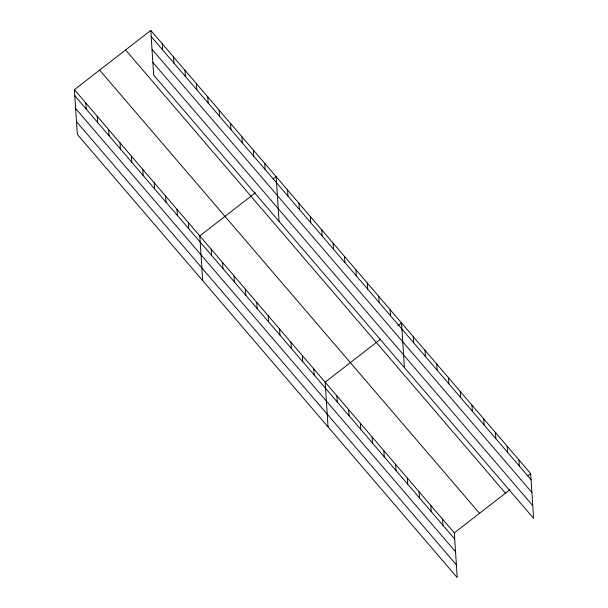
<?xml version="1.0" encoding="UTF-8"?>
<svg xmlns="http://www.w3.org/2000/svg" width="608" height="608" viewBox="0 0 608 608"><rect width="100%" height="100%" fill="white"/><g stroke="black" fill="none" stroke-linecap="round" stroke-linejoin="round"><path stroke-width="0.91" d="M74.427 89.672L454.32 532.882L457.216 577.6L77.322 134.391L74.427 89.672L150.784 30.4L530.678 473.609L533.573 518.328L153.68 75.118L150.784 30.4M255.398 192.766L199.796 235.934L202.684 280.653M273.19 178.957L276.154 176.662L279.042 221.38M380.768 339.028L325.158 382.189L328.054 426.907M397.807 325.797L401.516 322.916L404.404 367.635M454.32 532.882L509.93 489.714M527.714 475.912L530.678 473.609M151.187 36.556L531.073 479.758M152.008 49.278L531.901 492.488M152.851 62.388L532.745 505.598M125.59 49.962L505.484 493.172M99.628 70.118L479.522 513.319M74.83 95.828L454.723 539.038M75.65 108.558L455.544 551.76M76.502 121.668L456.388 564.878M518.936 459.906L519.331 466.062M507.194 446.211L507.589 452.36M495.452 432.508L495.847 438.664M483.71 418.813L484.105 424.962M471.968 405.11L472.363 411.266M460.226 391.415L460.621 397.564M448.484 377.712L448.879 383.868M436.742 364.017L437.137 370.166M442.578 519.186L442.981 525.335M425 350.314L425.395 356.47M430.836 505.484L431.239 511.64M413.258 336.619L413.653 342.768M419.094 491.781L419.497 497.937M407.352 478.086L407.755 484.242M390.116 309.624L390.518 315.772M395.61 464.383L396.013 470.539M378.723 296.324L379.118 302.48M383.868 450.688L384.271 456.844M367.323 283.032L367.726 289.18M372.126 436.985L372.522 443.141M355.931 269.732L356.326 275.888M360.384 423.29L360.78 429.446M344.531 256.439L344.926 262.588M348.642 409.587L349.038 415.743M333.131 243.139L333.534 249.295M336.9 395.892L337.296 402.048M321.738 229.847L322.134 235.995M310.338 216.547L310.741 222.703M313.758 368.896L314.161 375.052M298.946 203.254L299.341 209.403M302.366 355.596L302.761 361.752M287.546 189.954L287.949 196.11M290.966 342.304L291.369 348.46M279.574 329.004L279.969 335.16M264.754 163.362L265.149 169.518M268.174 315.712L268.576 321.868M253.354 150.07L253.756 156.218M256.781 302.412L257.176 308.568M241.961 136.77L242.356 142.926M245.381 289.119L245.776 295.275M230.561 123.477L230.964 129.626M233.981 275.819L234.384 281.975M219.169 110.177L219.564 116.333M222.589 262.527L222.984 268.683M207.769 96.885L208.172 103.033M211.189 249.227L211.592 255.383M196.376 83.585L196.772 89.741M184.976 70.292L185.372 76.441M188.396 222.634L188.799 228.79M173.576 56.992L173.979 63.148M177.004 209.342L177.399 215.498M162.184 43.7L162.579 49.848M165.604 196.042L165.999 202.198M154.204 182.75L154.607 188.906M142.812 169.45L143.207 175.606M131.412 156.157L131.814 162.313M120.019 142.857L120.414 149.013M108.619 129.565L109.022 135.721M97.227 116.265L97.622 122.421M85.827 102.972L86.222 109.128"/></g></svg>
